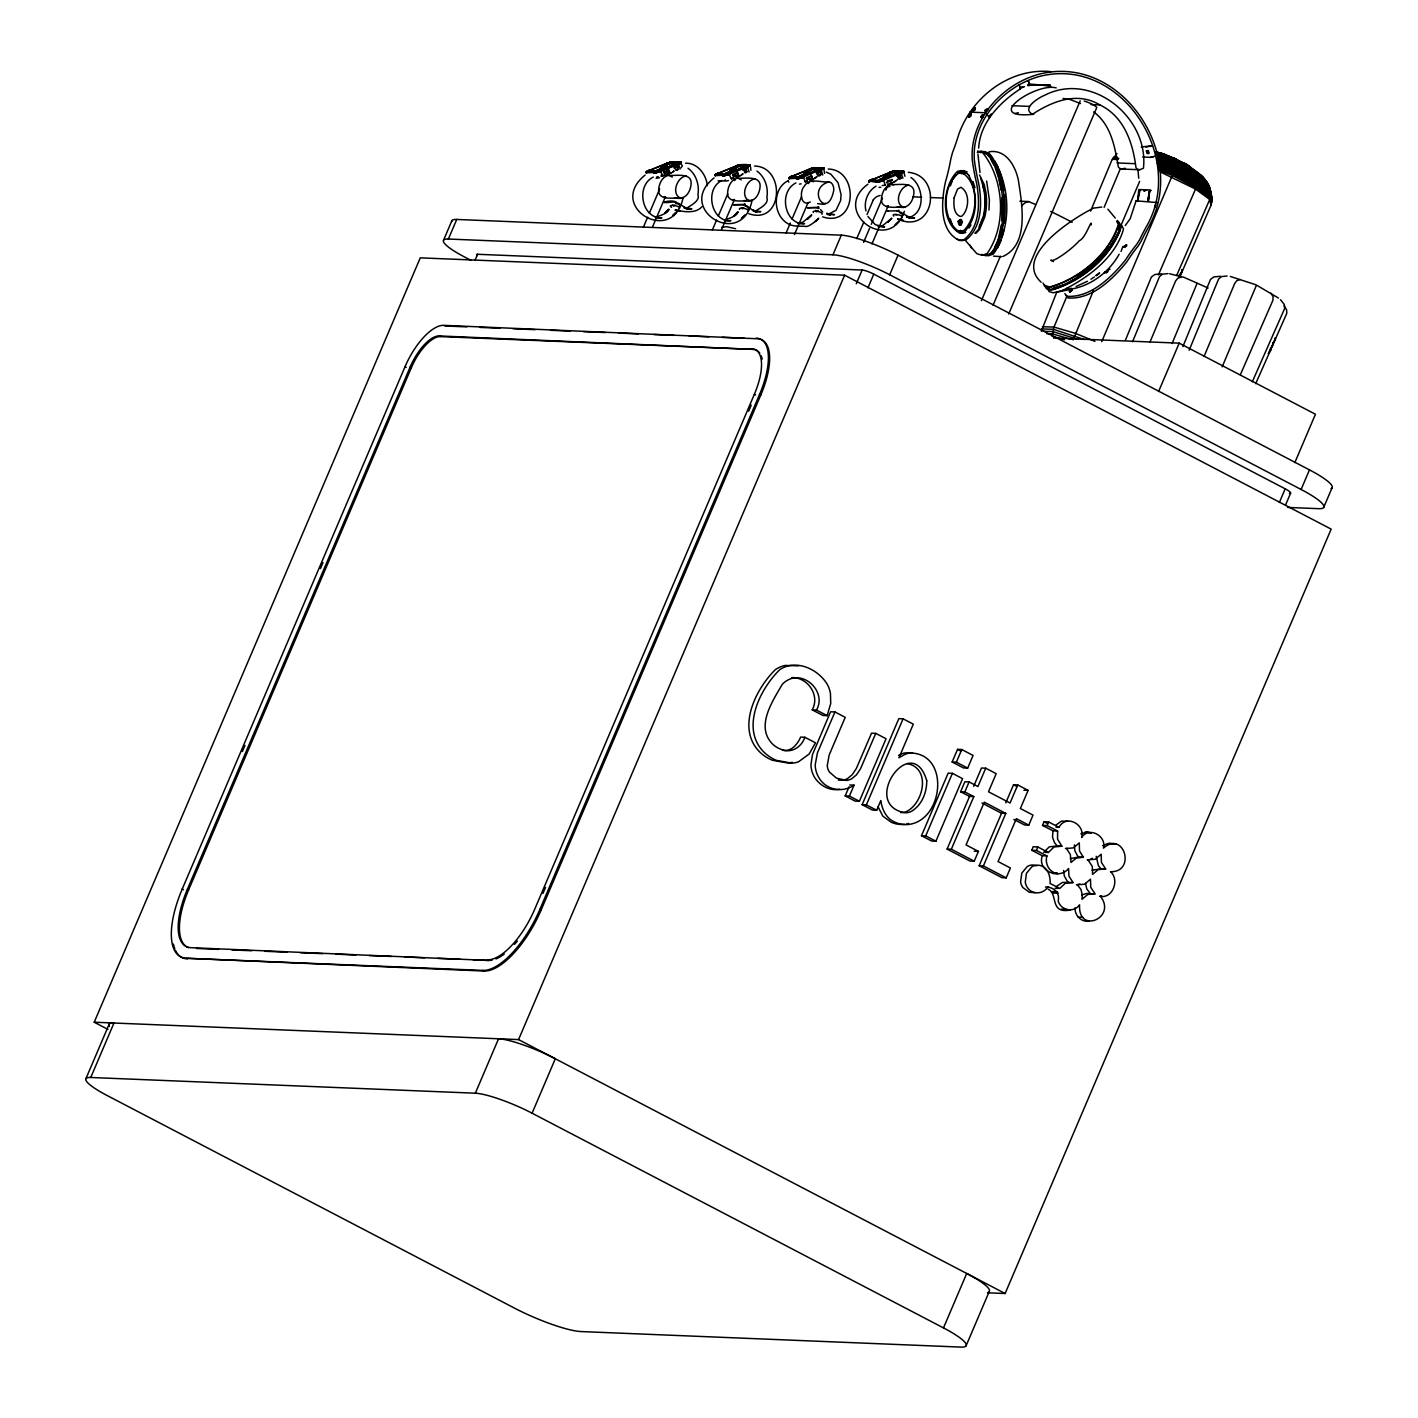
<?xml version="1.0" encoding="UTF-8"?>
<svg xmlns="http://www.w3.org/2000/svg" width="1418" height="1418" viewBox="0 0 1418 1418"><rect width="100%" height="100%" fill="white"/><g stroke="black" fill="none" stroke-linecap="round" stroke-linejoin="round"><path stroke-width="1.5" d="M672.876 205.043L673.55 206.053L674.879 205.149M741.844 207.861L742.518 208.871L743.83 207.967M646.608 172.819L658.147 172.234L658.023 171.17L679.169 162.379A3.244 3.191 -29.7 0 1 680.055 162.131M822.121 167.98L800.709 177.02L800.833 178.065L789.294 178.668M876.377 182.231L880.933 181.344L880.808 180.281L901.954 171.489A3.244 3.191 -29.7 0 1 902.841 171.241M1063.66 870.439L1064.333 876.04L1067.08 880.879L1068.428 882.386L1073.072 882.563L1068.995 876.235L1068.569 868.543C1059.228 880.17 1036.983 871.113 1042.283 855.728L1031.825 850.268L1033.137 846.759L1037.781 846.954L1048.363 852.484L1054.035 846.989L1061.852 846.191L1057.544 839.137L1057.615 831.037L1047.14 825.577L1042.496 825.382L1044.038 821.766L1048.682 821.961L1059.033 827.368C1065.769 813.985 1085.39 824.142 1081.633 837.506C1088.9 826.038 1106.838 835.982 1103.434 848.124C1124.12 829.92 1136.367 872.407 1110.507 871.698C1119.688 879.444 1113.077 898.498 1100.492 896.371C1117.136 917.765 1077.84 934.728 1079.577 904.826C1073.816 913.121 1060.824 910.462 1058.2 901.05C1060.079 892.649 1053.946 886.977 1045.456 887.03M1179.847 276.864L1211.007 205.273L1212 199.052L1210.334 191.377M1096.22 856.259L1098.365 865.654L1101.042 868.826L1105.685 869.021L1101.414 862.392L1101.148 854.221L1095.316 859.237L1087.996 859.857L1092.321 866.433L1092.587 874.321L1098.294 869.571L1105.685 869.021M1074.365 844.898L1074.844 850.765L1077.396 855.586L1078.726 857.004L1083.387 857.199L1079.506 850.96L1079.293 842.859L1073.444 847.858L1066.442 848.549L1070.324 854.469L1071.033 862.445L1076.227 858.156L1083.387 857.199M1180.024 161.705C1193.726 168.99 1216.307 181.415 1209.235 200.612L1176.798 275.145M653.255 177.073C635.335 185.864 641.84 218.975 661.922 217.823C644.215 218.425 668.835 215.554 668.888 209.244L664.847 213.232M795.941 182.904C777.791 192.086 784.916 225.214 804.609 223.654L798.299 223.406M876.04 186.183C868.082 190.756 863.527 201.303 865.955 210.91M668.126 168.636L666.531 163.655L667.967 162.733L679.169 162.308A3.439 3.297 36.5 0 1 681.296 162.591L681.189 162.379A3.368 3.297 12.3 0 0 679.169 162.379L679.169 162.379M737.076 171.454L735.499 166.473L736.917 165.552M988.966 210.059L989.392 199.991L986.627 181.043M674.968 168.547L676.74 165.587A2.251 2.021 -87.7 0 0 674.791 166.314L674.507 166.81M744.911 172.801A2.251 2.021 -87.7 0 0 746.807 172.021L746.134 169.097L744.255 171.844M817.654 174.379L819.87 172.11M901.121 178.207L898.356 177.037L900.519 174.893M900.82 177.888L900.377 175.513M1197.093 283.334L1172.083 343.511M1256.206 285.762L1222.174 366.872M889.937 186.591L887.597 186.077L888.306 186.892M726.973 173.989L716.994 174.237A3.439 3.226 -79.2 0 0 715.328 175.602L715.487 174.804A3.439 2.996 55 0 1 717.083 173.723L736.172 165.888C738.53 164.169 752.976 163.779 746.258 166.296L726.973 173.989L727.097 175.052L715.275 175.619A5.637 0.939 -17.7 0 1 717.224 173.865A3.439 1.79 66.4 0 1 718.199 173.138M1048.221 889.246C1058.466 894.067 1049.178 913.99 1070.377 910.019M1139.7 169.752A6.097 5.477 -87.7 0 1 1135.995 167.82C1133 143.413 1124.385 116.595 1099.872 104.932C1077.219 91.124 1051.677 101.564 1032.57 114.238C1020.907 108.406 1039.288 97.346 1044.517 95.343C1091.807 70.74 1149.183 117.747 1143.44 168.228L1139.7 169.752L1122.099 169.043A6.097 5.477 -87.7 0 1 1118.394 167.094C1114.814 147.348 1111.464 125.156 1093.65 111.88M960.908 222.396L961.174 222.396M890.752 171.844L889.316 172.766L890.38 176.08M977.924 154.101L979.998 172.517M1181.903 271.139L1181.938 270.767A3.456 1.365 -62.6 0 0 1181.885 270.129M1001.321 224.895L998.201 239.553L994.55 247.618M1001.799 220.783L1001.835 197.722M1004.706 223.051L1004.688 194.851M1069.332 291.629L1071.795 289.485L1069.438 290.796L1069.934 292.037L1072.221 290.016L1069.686 292.055M1138.051 196.446L1137.661 199.778L1140.143 190.047M1138.051 200.895L1139.115 191.767A2.322 2.074 -87.7 0 1 1140.657 189.977M1147.942 201.303L1149.023 192.174A2.322 2.074 -87.7 0 1 1150.831 190.331L1149.342 191.891L1148.084 200.204M1066.301 295.263L1067.984 297.975C1091.878 299.765 1112.829 279.133 1126.955 261.674A124.607 37.559 -37.6 0 1 1138.069 246.112L1140.958 241.609A120.158 44.507 -51.7 0 1 1149.023 226.171C1188.621 155.023 1121 52.661 1038.561 74.339C1001.711 84.548 969.806 120.069 972.216 159.543A124.607 55.036 -89 0 0 976.594 183.188C979.98 201.941 980.299 226.189 964.4 239.429L959.72 240.564C938.769 231.276 941.357 200.789 945.451 181.929A124.607 55.036 -89 0 0 950.875 158.674L952.488 152.665A120.158 51.775 -73.5 0 0 958.71 134.586C971.791 96.849 1010.059 67.568 1050.844 71.627M1137.52 200.877L1138.867 189.533L1149.821 189.977L1148.474 201.321M978.668 148.11C979.962 122.657 999.903 102.326 1020.021 89.086M1155.351 205.078L1154.961 206.461M1047.299 288.102L1049.054 291.576L1053.273 292.782L1071.547 288.297M677.556 169.859L678.46 166.615M746.205 169.097L745.655 168.37A2.251 2.021 -87.7 0 0 743.741 169.132L743.457 169.628A2.251 2.021 -87.7 0 0 743.298 170.195M1120.681 225.622C1112.705 255.914 1082.767 279.381 1053.964 289.13M1031.825 850.268L1036.469 850.463L1046.945 855.923C1044.463 863.686 1049.497 872.832 1057.846 873.683M800.833 178.065L823.876 168.21A3.368 3.297 12.3 0 0 821.855 168.21L810.635 168.6L809.217 169.504L810.812 174.467M1041.291 331.227L1056.764 292.197M1042.496 825.382L1052.971 830.842L1052.51 837.045L1054.478 842.576L1057.208 846.014L1061.852 846.191M745.248 205.504L745.017 203.926L743.369 204.83M815.687 210.307L816.236 211.885L818.009 210.431M818.984 208.517L818.753 206.957L817.105 207.843M899.083 211.796L898.852 210.218L897.204 211.122M1268.383 353.437L1270.794 348.101M1268.472 353.685L1270.705 350.547L1270.563 348.243M667.187 164.169L670.572 163.07L664.882 165.817M736.243 167.04L739.54 165.888L733.85 168.636M809.873 170L813.258 168.902L807.569 171.667M890.061 173.333L893.358 172.181L887.739 174.928M1001.888 237.657L1003.997 229.22M971.206 115.478L969.93 114.096L968.441 117.038L970.834 114.149L968.902 117.322L970.763 116.347M1272.708 344.893L1272.832 343.316M1181.814 271.565L1180.645 274.099M821.376 173.953L818.718 175.619M782.736 750.282C791.439 751.894 797.572 744.184 800.621 737.112L804.857 737.271L815.492 742.819L809.093 754.075L798.582 761.75A26.41 23.698 -87.7 0 1 792.024 763.168L776.621 760.42A43.958 39.438 -87.7 0 1 765.383 753.454C739.576 730.27 759.357 689.573 779.74 669.686A32.49 29.14 -87.7 0 1 789.365 665.609C804.059 662.933 819.409 671.724 827.102 684.025A28.555 25.613 -87.7 0 1 830.452 693.437L830.735 703.417L827.173 715.647L822.954 715.47L812.248 709.886C820.189 695.245 807.888 677.29 791.847 677.556M812.248 709.886L816.467 710.063C826.978 692.161 804.077 669.668 786.742 680.693A24.088 21.607 -87.7 0 0 782.364 684.22C772.792 700.811 755.28 726.211 772.314 743.812A25.967 23.291 -87.7 0 0 780.538 749.094C790.783 754.057 801.542 747.339 804.857 737.271M1073.142 339.948L1093.384 290.708M1136.066 200.86L1130.235 218.62L1125.289 225.515M820.845 172.039L821.022 173.882M683.121 197.492C673.39 246.803 605.486 206.833 645.137 175.052M752.089 200.31C742.163 250.259 674.507 208.925 714.087 177.888M985.067 111.278C994.266 104.56 978.668 112.873 987.867 109.913M726.548 174.113L726.406 175.247M1036.469 850.463L1037.781 846.954M1121.035 251.429L1122.95 246.431M950.397 185.829L952.24 181.025M960.606 220.233L960.801 225.107M904.968 176.275L904.046 172.925M820.756 172.748L820.419 171.578M1125.467 340.107L1151.381 277.042L1154.748 274.507L1161.448 273.887M1182.896 346.559L1210.476 279.452L1213.843 276.918L1220.561 276.297M1132.557 341.773L1159.481 276.687L1162.423 274.17L1167.989 273.603M1189.153 350.246L1218.576 279.098L1221.536 276.581L1227.102 276.014M1090.584 211.122L1111.73 160.447L1116.976 153.569M1272.549 345.336L1271.237 347.676M1066.744 296.575L1053.982 327.079L1052.138 336.226L1064.404 339.806M1104.108 207.4L1120.255 168.902M1150.033 341.933L1175.628 280.959L1177.773 278.247L1181.034 277.059M1204.059 356.45L1234.741 283.387L1236.868 280.658L1240.147 279.488M1120.787 225.923L1139.629 181.38M107.945 1029.397L94.226 1022.218L420.26 257.846L844.614 275.198L1331.165 529.127L1005.132 1293.517L987.442 1292.791M85.949 1078.602L109.168 1024.168M443.568 240.174L451.934 220.57M90.752 1077.485L475.331 1093.207A45.358 7.799 23.1 0 1 532.087 1113.201L943.484 1327.904A47.45 8.153 23.1 0 1 960.961 1347.1L580.955 1331.555A53.015 9.111 23.1 0 1 514.628 1308.194L107.254 1095.582A44.756 7.693 23.1 0 1 90.752 1077.485L113.972 1023.034A44.756 7.693 23.1 0 0 109.434 1026.455M470.741 260.221L464.874 257.154A44.756 7.693 23.1 0 1 448.372 239.039L456.738 219.453L841.299 235.175A45.358 7.799 23.1 0 1 898.055 255.169L1309.47 469.872A47.45 8.153 23.1 0 1 1331.059 488.607M182.231 889.068L404.999 366.783A46.67 18.983 -62.4 0 1 443.639 325.342L757.389 338.76A60.992 24.815 -62.4 0 1 760.739 395.143L541.162 909.931A68.808 28.006 -62.4 0 1 484.194 971.046L186.343 958.267A74.888 30.469 -62.4 0 1 182.231 889.068L183.454 889.706M242.389 751.505L244.995 745.407M320.415 568.618L323.003 562.521M492.188 960.128A57.11 23.237 -62.4 0 1 488.714 960.447L190.863 947.667A63.172 25.719 -62.4 0 1 187.389 889.281L410.174 366.996A34.954 14.233 -62.4 0 1 439.119 335.942L752.869 349.36A49.293 20.065 -62.4 0 1 759.747 353.1M188.647 947.667A63.172 25.719 -62.4 0 1 188.612 889.919L411.38 367.634A34.954 14.233 -62.4 0 1 440.324 336.58L752.869 349.36M475.065 260.168L477.565 254.283L862.144 270.023A9.306 1.595 23.1 0 1 873.789 274.117L1285.187 488.82A11.397 1.967 23.1 0 1 1289.387 493.429M643.364 227.252L647.654 217.202M649.355 213.179L659.654 189.037M652.599 226.756L665.467 196.588M712.315 230.071L716.604 220.02M718.323 215.997L727.753 193.858M721.567 229.574L734.435 199.406M786.051 233.084L790.34 223.034M792.042 219.01L801.489 196.889M794.434 234.608L808.154 202.419M751.646 348.739A49.293 20.065 -62.4 0 1 754.358 394.293L534.781 909.08A57.11 23.237 -62.4 0 1 487.491 959.809M542.934 893.446L545.54 887.331M748.633 411.202L751.239 405.105M186.343 958.267L482.971 970.408A68.808 28.006 -62.4 0 0 539.939 909.293L759.516 394.505A60.992 24.815 -62.4 0 0 756.166 338.122M475.331 1093.207L498.551 1038.774A45.358 7.799 23.1 0 1 555.307 1058.75L532.087 1113.201M448.372 239.039L832.951 254.779L841.299 235.175M856.773 238.596L863.828 222.041M867.018 214.561L873.293 199.867M94.226 1022.218L518.563 1039.589L844.614 275.198M863.562 242.407L869.571 228.316M871.29 224.292L882.439 198.148M885.878 190.101L887.597 186.077M871.946 243.914L888.253 205.699M856.277 283.742L862.144 270.023M867.94 287.836L873.789 274.117M1287.65 507.414L1318.58 508.672A47.45 8.153 23.1 0 0 1301.104 489.476L889.706 274.773L898.055 255.169M981.38 300.722L1000.328 256.321M993.025 305.242L1080.197 100.838M1008.712 313.998L1096.752 107.573A8.969 1.542 23.1 0 0 1084.167 101.015M838.322 780.095L842.168 780.255A16.289 14.605 -87.7 0 0 847.485 778.606L852.236 774.689L856.312 768.574L871.521 733.195L875.757 733.372L886.055 738.743L859.379 801.276L855.143 801.117L845.181 795.906L849.063 786.813M875.757 733.372L860.531 768.733L856.472 774.866L851.722 778.766A16.289 14.605 -87.7 0 1 846.386 780.432L836.425 778.11L829.388 772.03A13.79 12.372 -87.7 0 1 827.243 765.631L829.176 754.996L845.217 717.313L834.954 711.96L830.718 711.783L830.079 712.953L812.443 754.677L810.936 764.816A24.159 21.678 -87.7 0 0 814.801 777.738C820.012 785.714 829.991 791.226 839.598 789.294M845.181 795.906L849.417 796.083L854.061 785.164L849.825 784.987M862.144 804.68L898.835 718.642L903.071 718.82L913.298 724.155L898.959 757.779L902.787 755.599A21.057 18.895 -87.7 0 1 909.789 753.011C950.787 752.763 943.856 822.174 907.006 824.62A30.735 27.58 -87.7 0 1 895.343 822.351C886.321 818.824 882.067 809.589 880.808 800.603L876.696 810.245L872.46 810.068L862.144 804.68L866.363 804.857L876.696 810.245M866.363 804.857L903.071 718.82M1101.697 341.685L1175.238 168.547L1176.515 161.741L1175.504 158.816L1162.281 153.516L1156.556 154.03L1176.497 162.237L1194.257 171.578L1205.087 179.519M952.134 762.015L957.54 749.36L961.776 749.519L973.085 755.439L967.679 768.095L963.46 767.918L952.134 762.015L956.37 762.193L967.679 768.095M921.47 835.734L948.163 773.147L952.4 773.324L962.592 778.659L935.898 841.229L931.679 841.051L921.47 835.734L925.706 835.893L935.898 841.229M956.37 762.193L961.776 749.519M925.706 835.893L952.4 773.324M969.558 796.42L947.1 849.081L951.336 849.24L973.794 796.597L969.558 796.42L960.606 791.758L964.86 781.761L969.097 781.938L977.906 786.529L985.723 768.201L996.198 773.661L988.488 791.776L1010.041 803.013L1017.752 784.952L1028.121 790.375L1020.375 808.526L1033.031 815.12L1028.759 825.152L1024.523 824.975L1013.888 819.427M960.606 791.758L964.825 791.918L969.097 781.938M973.67 786.352L981.486 768.024L985.723 768.201M1158.577 391.545L1179.209 343.156L1315.443 414.251L1294.811 462.64M947.1 849.081L970.001 861.027L974.237 861.187L978.42 851.385L966.048 844.933L984.287 802.198L1005.787 813.418L983.383 865.937L979.164 865.76L1001.551 813.258L1005.787 813.418M1005.805 802.854L1013.515 784.774L1017.752 784.952M979.164 865.76L1001.994 877.671L1006.213 877.848L1010.414 868.011L998.059 861.559L1016.351 818.665L1028.759 825.152M1047.14 825.577L1048.682 821.961M1279.337 502.539L1285.187 488.82M1285.594 504.914L1290.61 493.145M943.484 1327.904L966.704 1273.47A47.45 8.153 23.1 0 1 988.293 1292.188M1301.104 489.476L1309.47 469.872M966.048 1345.895L989.268 1291.461M1323.668 507.467L1332.034 487.881M1158.4 274.932L1195.037 190.207C1200.993 179.058 1193.46 165.357 1181.69 162.29M676.067 169.752L677.449 169.221M1255.71 383.658L1286.8 313.343L1286.587 309.762L1284.105 305.739M994.851 248.522C1006.851 223.034 1004.653 192.458 995.436 166.42M997.687 247.831L1001.356 239.766M1252.307 381.796L1284.673 308.45L1284.3 304.462L1280.472 299.73M1119.83 231.099C1105.65 257.863 1080.232 281.916 1050.419 289.396L1046.183 288.173L1044.428 284.699M1119.139 254.212C1109.691 271.441 1091.647 285.373 1072.203 288.882M658.023 171.17L657.456 172.429M903.975 171.489L904.081 171.702A3.439 3.297 36.5 0 0 901.901 171.578L892.613 171.312L880.206 180.352L880.241 181.539M1108.238 270.2L1109.78 269.083M668.126 162.715L648.132 170.904A3.439 2.996 55 0 0 646.555 171.986L646.661 172.801A3.421 3.12 -86 0 1 648.239 171.418L657.597 171.294M648.132 170.904L647.831 171.241A3.439 3.332 -62.9 0 0 646.183 172.712M717.295 173.599L716.781 174.06A3.439 3.332 -62.9 0 0 715.133 175.531M746.719 166.083A3.439 1.79 66.4 0 1 748.084 166.721L750.317 165.144L742.358 164.665A5.637 0.939 -17.7 0 0 736.172 166.225A3.439 0.993 69.4 0 1 736.651 165.676M810.812 168.547L790.819 176.754A3.439 2.996 55 0 0 789.241 177.817L789.347 178.65A3.421 3.12 -86 0 1 790.925 177.25L800.709 177.02M792.378 175.974A3.421 1.507 67.6 0 0 791.616 176.63L790.446 177.126A3.439 3.368 12.3 0 0 788.745 178.349A3.439 3.385 -29.7 0 1 790.517 177.144L790.819 176.754A3.439 3.173 48.3 0 0 788.975 178.012M870.918 180.015A3.439 2.996 55 0 0 869.323 181.096L876.43 182.213A3.421 3.031 -89.2 0 1 877.955 180.813L880.808 180.281M871.68 179.59A3.439 2.145 64.5 0 0 870.546 180.423A3.439 3.368 12.3 0 0 868.844 181.61A3.439 3.385 -29.7 0 1 870.617 180.405L892.613 171.312A3.439 1.188 75.9 0 1 893.429 171.454L894.687 171.17A3.651 2.092 79.1 0 0 894.12 170.975L893.872 171.029A3.226 1.843 79.1 0 0 893.393 171.135M675.907 203.625C677.361 197.155 648.824 205.22 675.659 201.657M1270.865 348.403L1274.853 339.93A2.712 0.904 -63.4 0 0 1275.066 338.14M1272.708 343.138L1275.154 340.072A2.712 0.904 -63.4 0 0 1275.296 338.158M867.922 184.18C830.381 211.477 889.37 255.453 904.365 211.264M979.129 226.791L983.277 216.351A29.938 13.223 -89 0 0 984.305 192.369L982.709 185.049M1056.215 87.898C1036.15 82.244 980.494 119.626 1033.757 114.291M1180.308 274.525L1178.943 275.712L1182.328 270.962A3.456 1.365 -62.6 0 0 1181.832 269.828M834.954 711.96L817.442 752.816L815.173 764.993A24.159 21.678 -87.7 0 0 819.037 777.915C826.286 790.251 842.841 793.034 854.061 785.164M1240.325 374.795L1272.903 300.332L1273.116 296.752L1270.953 293.171M743.901 169.859L745.567 168.902M897.293 175.921L897.576 175.424A2.251 2.021 -87.7 0 1 899.473 174.662L899.668 175.229M1107.529 271.458C1098.613 275.021 1112.297 268.445 1106.377 272.93M952.861 179.43L955.998 174.556M969.008 228.032L970.993 224.966M649.568 172.127L659.919 172.039M661.408 175.672L661.603 173.989M792.254 177.959L802.606 177.888M800.284 177.144L800.142 178.26M1111.109 245.101L1118.926 231.595L1119.422 225.604M1021.084 87.242L1022.857 87.172M1043.719 852.289L1049.373 846.794L1057.208 846.014M668.622 209.421L664.776 213.179M811.309 215.27L802.889 222.13L798.086 223.441M818.771 218.212L815.031 221.669C824.904 212.186 809.607 228.422 805.105 226.331C799.132 225.958 792.715 226.862 787.415 223.37C772.438 214.402 772.615 188.328 787.841 180.901M891.408 218.532L882.971 225.409L878.185 226.72M983.259 116.861L981.416 117.836L983.472 114.681M659.742 169.593L656.569 170.479L662.259 167.749M728.763 172.322L725.52 173.297L731.227 170.568M802.499 175.336L799.256 176.311L804.945 173.581M882.581 178.633L879.39 179.661L885.045 176.86M1154.926 207.489L1155.83 204.919M975.07 109.771C976.878 105.269 969.54 113.724 974.733 110.125M675.642 169.433L675.571 168.37M818.257 174.201L818.328 175.283M750.866 170.32L750.601 166.97M824.602 173.333L823.947 169.646M669.42 162.308L671.902 162.042A3.651 2.092 79.1 0 0 671.334 161.865L671.547 161.812M738.37 165.126L740.852 164.878A3.651 2.092 79.1 0 0 740.285 164.683L739.93 164.789M812.106 168.157L814.588 167.891A3.651 2.092 79.1 0 0 814.021 167.696L814.676 167.678M892.188 171.418L893.429 171.454M988.63 116.861L991.147 113.901M1109.993 246.732L1093.65 264.138L1075.996 277.928M995.471 250.366L989.977 254.07M987.584 110.267L986.467 111.278M1056.304 886.622L1062.383 882.421L1068.428 882.386M888.412 210.75L887.225 211.087L898.427 210.768M658.147 172.234L681.296 162.591M880.933 181.344L904.081 171.702M1126.619 246.058L1124.261 247.37L1126.725 245.208M963.478 174.308L965.871 171.791M974.84 233.314L978.42 229.539L983.755 216.848A31.019 13.701 -89 0 0 984.819 192.015L980.636 178.048M975.885 233.385L979.466 229.61L984.801 216.919A31.019 13.701 -89 0 0 985.865 192.086L984.198 184.482L979.537 174.981M683.068 197.634L680.073 198.414M752.107 200.363L743.865 200.629M825.755 203.465L822.759 204.245M903.426 207.471L897.239 207.134M675.163 166.668L678.123 166.916M747.002 171.596L744.769 171.472M1055.985 825.063L1061.373 821.164L1067.665 821.164M737.679 212.115C737.573 218.39 713.289 221.279 730.873 220.641C711.411 222.396 704.055 189.126 721.815 180.547M676.191 212.221L672.54 215.802L676.085 212.363M895.325 224.913L898.959 221.35M895.13 224.948L898.87 221.474M961.723 173.865L964.116 171.879M701.875 206.762C696.752 212.753 687.216 212.186 679.754 210.874M1064.865 293.561L1066.566 296.273C1090.442 298.064 1111.393 277.432 1125.52 259.973A124.607 37.559 -37.6 0 1 1136.651 244.41L1139.523 239.908A120.158 44.507 -51.7 0 1 1147.605 224.469C1185.43 154.81 1119.529 55.426 1039.128 76.537C1003.235 86.569 971.72 121.044 974.308 159.685A124.607 55.036 -89 0 0 978.686 183.33C982.071 202.083 982.39 226.331 966.491 239.571L961.812 240.706L957.185 239.199M669.828 162.255L657.42 171.241L678.637 162.662L669.739 162.29A3.439 1.188 75.9 0 1 670.643 162.343M726.37 174.06L738.778 165.073L747.605 165.481L726.353 174.006M821.323 168.494L812.514 168.139L800.106 177.073L821.323 168.494A3.439 2.747 59.2 0 1 823.238 169.008M897.186 214.703L895.786 214.969M989.604 117.712L985.421 112.766L969.788 112.128L971.365 113.67M1090.921 279.222L1094.43 276.918M646.537 171.986L646.874 171.773A3.439 2.747 59.2 0 1 648.345 170.763M715.487 174.804L715.824 174.591A3.439 2.747 59.2 0 1 717.295 173.581M789.223 177.817L789.56 177.605A3.439 2.747 59.2 0 1 791.031 176.612M869.323 181.096L869.659 180.884A3.439 2.747 59.2 0 1 871.131 179.873M887.916 182.745C880.897 183.082 901.068 177.799 887.296 180.813M811.699 176.009C796.951 179.997 818.221 179.483 810.547 175.956M1018.319 112.696L1014.969 113.529M1074.383 279.08L1065.29 284.309L1053.255 288.279M737.573 172.907C723.676 177.179 744.237 176.311 736.811 172.943M806.665 177.516C805.105 180.6 813.294 179.466 811.965 176.204M646.874 171.773L648.93 170.78A3.421 1.507 67.6 0 1 649.692 170.125M715.824 174.591L717.88 173.616A3.421 1.507 67.6 0 1 718.642 172.943M789.56 177.605L790.925 177.268M869.659 180.884L871.095 180.157A3.439 1.79 66.4 0 1 872.017 179.43M897.204 207.134L898.427 206.673M905.854 206.727L903.426 207.471M1125.041 168.21L1122.099 169.043M1087.464 281.278L1076.156 286.436M1070.324 858.634L1078.726 857.004M1102.601 845.695L1107.954 843.48L1113.768 843.621M1080.853 833.819L1086.986 832.082L1091.311 833.27M1090.672 859.042L1092.232 858.227M1092.09 870.191L1101.042 868.826M1081.615 895.006L1086.649 893.446L1093.668 893.96M671.193 161.865L670.962 161.971A3.226 1.843 79.1 0 0 670.625 162.024M813.879 167.696L813.648 167.803A3.226 1.843 79.1 0 0 813.312 167.856M810.281 201.976C800.691 207.329 799.203 191.483 804.201 186.361C809.146 177.285 820.88 182.727 828.821 181.894C832.845 182.355 834.032 187.052 833.731 190.473C827.35 221.527 805.619 188.683 828.821 181.894M1022.218 87.296L1021.19 87.898L1024.523 86.658M817.583 203.643L822.777 204.245M1093.225 208.286C1074.897 217.238 1012.31 255.984 1041.184 282.217M1061.816 290.796C1087.659 278.158 1115.505 257.775 1123.535 229.007L1121.798 225.551M669.828 162.308L648.593 170.887L660.859 171.277L678.531 164.151L680.108 169.132M673.603 167.058L677.644 165.41M669.012 170.178C654.177 174.396 675.571 173.492 667.843 170.125M727.097 175.052L748.119 166.704A5.637 0.939 -17.7 0 0 750.069 164.967A3.368 3.297 12.3 0 0 748.119 165.197M742.571 169.876L746.612 168.246M732.946 174.503C731.28 177.516 739.664 176.541 738.246 173.191M812.479 168.157L791.279 176.718L803.545 177.108L805.158 182.089M816.289 172.89L820.331 171.259M880.206 180.352L901.423 171.773L892.613 171.418L871.379 179.997L883.644 180.387L885.257 185.368M896.389 176.169L898.923 175.513M724.403 174.52A3.439 2.871 87.2 0 0 722.985 175.921A5.637 0.939 -17.7 0 0 729.171 174.361L731.422 179.076M977.286 152.417L980.671 151.212L985.918 152.967C996.517 162.308 999.779 176.878 1002.171 190.207M978.331 152.488L981.717 151.283L986.963 153.038C1008.411 179.838 1011.087 225.515 991.324 253.84L986.219 255.648L981.681 254.407M980.423 152.63L983.808 151.425L989.055 153.179C1010.52 179.98 1013.179 225.657 993.415 253.982L988.328 255.789L984.836 254.62M985.173 255.577L990.26 253.769C1004.777 238.72 1003.997 215.394 1002.703 195.897M1002.951 256.445C1029.858 244.339 1021.775 203.111 1018.337 179.98C1015.377 166.03 1006.053 148.961 989.055 151.779M667.896 163.159L669.97 162.503M736.846 165.977L738.92 165.339M810.582 168.99L812.656 168.352M890.681 172.269L892.755 171.631M1142.66 157.043L1150.778 157.345L1155.9 155.909M724.616 180.246L725.502 179.944M1079.913 884.052L1076.475 884.832M1153.437 156.742L1151.77 157.168M656.552 177.126L658.236 176.63M909.239 217.45C926.078 212.452 923.49 185.669 910.959 177.498M748.261 164.913L748.119 165.126A3.244 3.191 -29.7 0 1 749.023 164.949M1057.119 872.832L1053.202 873.488M906.722 823.911L908.672 823.397M659.53 177.746L656.091 178.26M728.48 180.565L727.54 180.795M897.86 177.64L898.658 177.782M1105.047 272.912L1108.982 269.048A1.861 1.578 81.7 0 1 1109.745 269.331M1099.606 896.265L1101.361 895.821M957.664 173.067L961.262 172.198C980.104 182.745 978.154 216.848 963.513 230.726L959.915 231.595L956.37 230.425M959.756 173.209L963.354 172.34L966.899 173.492M965.605 230.868L962.007 231.737L958.462 230.567M965.782 232.499L961.971 233.421C940.347 223.016 940.825 179.661 963.389 170.656L967.147 171.879M801.188 183.826L799.451 184.092M681.154 167.767L682.377 165.658L680.41 163.513M880.826 187.211L879.036 187.389M1151.505 157.221L1150.406 157.363M1093.757 208.091L1101.733 207.063M1065.467 848.496L1067.169 848.212M1087.234 859.875L1089.006 859.592M1058.041 291.966L1070.732 289.343L1066.761 288.315M1136.084 200.842L1157.584 202.614M669.101 175.371C662.667 175.956 659.335 183.117 658.732 188.842C657.119 201.285 673.302 197.474 680.675 198.095C687.11 197.51 690.442 190.349 691.045 184.624C692.658 172.181 676.475 175.992 669.101 175.371L672.327 177.055M686.135 176.062C676.882 176.86 670.891 194.39 680.675 198.095M738.051 178.189C731.635 178.774 728.303 185.935 727.682 191.66C726.069 204.103 742.27 200.292 749.643 200.931C756.06 200.328 759.392 193.167 760.013 187.442C761.626 174.999 745.425 178.828 738.051 178.189L741.277 179.873M755.103 178.881C745.833 179.678 739.859 197.208 749.643 200.931M663.642 197.403L665.591 197.137M732.592 200.222L734.559 199.956M891.887 184.482C885.452 185.067 882.12 192.228 881.517 197.953C879.904 210.396 896.087 206.585 903.461 207.223C909.895 206.638 913.227 199.459 913.83 193.734C915.443 181.291 899.26 185.12 891.887 184.482L893.641 184.96M908.92 185.173C899.668 185.971 893.677 203.501 903.461 207.223M886.427 206.514L888.377 206.248M726.583 180.99L718.075 180.813M674.525 202.136L675.642 201.657M679.984 206.124L680.037 205.114M748.952 208.942L746.79 206.567M822.67 211.956L820.508 209.598M679.346 208.446C681.101 205.557 666.07 203.749 671.547 207.365M748.314 211.264C749.803 208.818 737.785 206.514 739.522 209.492M822.032 214.278C823.521 211.831 811.521 209.527 813.258 212.505M902.132 217.557C903.869 214.951 890.096 212.718 893.783 216.121M1035.034 892.649L1029.326 892.259L1022.821 887.473A12.407 11.131 -87.7 0 1 1020.605 881.943L1021.811 873.116L1027.217 866.575A12.301 11.025 -87.7 0 1 1032.871 864.998L1036.788 865.76M721.638 227.305L726.725 226.72L735.641 228.723M1175.168 158.603L1173.944 158.515L1190.659 167.466M1089.343 921.026C1081.526 922.657 1074.649 915.496 1075.004 907.839M904.755 824.266L902.787 824.443A30.735 27.58 -87.7 0 1 891.107 822.192L882.865 816.148L878.061 806.842M1027.731 85.505L1039.057 84.796L1028.103 84.336L1050.437 85.24L1039.483 84.779L1050.809 86.374M1145.797 147.118L1152.604 145.717L1141.295 146.94M1048.558 887.172L1047.778 887.189C1043.134 894.209 1032.304 895.112 1027.483 887.668A12.407 11.131 -87.7 0 1 1025.267 882.138L1026.455 873.311L1031.861 866.77A12.301 11.025 -87.7 0 1 1037.515 865.193C1046.963 865.175 1050.72 875.402 1050.082 883.432L1059.725 888.466L1065.326 883.254L1073.072 882.563M673.39 161.847L681.367 162.308M816.094 167.678L824.071 168.263M659.299 170.727A3.439 0.993 69.4 0 1 660.203 171.543A5.637 0.939 -17.7 0 1 653.982 173.102L653.645 173.085A3.421 3.031 -89.2 0 1 655.169 171.702M801.985 176.576A3.439 0.993 69.4 0 1 802.889 177.374A5.637 0.939 -17.7 0 1 796.668 178.952L796.331 178.934A3.421 3.031 -89.2 0 1 797.855 177.534M1146.01 190.083L1146.542 190.172A2.357 2.127 -87.7 0 0 1144.734 191.164L1143.954 191.146A2.357 2.127 -87.7 0 1 1146.01 190.118L1146.364 190.154M818.346 207.489L807.196 207.755L818.328 207.489M911.313 217.893L914.663 217.947L909.931 217.574M1063.5 909.771L1065.716 909.842M1113.538 157.185L1117.473 157.292M1112.846 158.231L1118.802 158.391M1112.244 159.312L1118.199 159.49M1042.372 326.743L1053.982 327.079L1075.358 333.319L1094.926 341.383M1041.734 328.958L1053.273 329.277L1084.274 339.505M1043.205 331.28L1052.741 331.546L1077.662 339.292M1046.714 333.709L1052.351 333.868L1071.069 339.327M1091.062 104.578L1099.872 104.932M1011.885 105.676L1029.486 106.385M1117.083 162.946L1134.684 163.673M676.51 164.063L666.566 163.655A3.421 1.294 68.4 0 1 667.204 163.052M745.46 166.881L735.517 166.473A3.421 1.294 68.4 0 1 736.172 165.871M822.794 174.963L821.217 169.983L809.253 169.504A3.421 1.294 68.4 0 1 809.908 168.884M902.894 178.243L901.316 173.262L889.352 172.766A3.421 1.294 68.4 0 1 889.99 172.163M819.728 175.141L818.735 175.265M727.824 174.024L717.561 173.705L738.796 165.126A3.439 1.188 75.9 0 1 739.593 165.162M663.979 171.684L664.599 173.599M668.463 172.039L669.278 170.373M870.617 180.423L877.955 180.83M891.248 181.149L892.064 179.483M719.369 174.414L728.462 174.786M1138.725 192.866L1138.601 191.749A2.322 2.074 -87.7 0 1 1139.877 190.047M1149.147 193.291L1149.537 192.192A2.322 2.074 -87.7 0 1 1150.831 190.491M1148.74 196.889L1148.332 200.204M912.891 196.818L921.629 197.191M930.368 197.545L943.466 198.077M1019.914 201.196L1028.653 201.569A664.422 596.056 -87.7 0 1 1035.441 204.493M674.543 198.183L680.091 198.396M878.398 226.685L884.708 226.933L875.349 224.735L867.958 216.475M1053.485 338.016L1179.209 343.156M444.862 325.98L466.859 326.884M480.064 327.416L499.88 328.232M513.086 328.763L535.1 329.667M550.503 330.305L570.32 331.103M583.525 331.652L605.521 332.556M618.727 333.088L638.543 333.904M653.946 334.524L673.763 335.339M689.166 335.977L708.982 336.775M722.187 337.324L744.184 338.228M1023.902 790.198L1028.121 790.375M1055.931 827.243L1059.033 827.368M1052.971 830.842L1057.615 831.037M1084.894 832.189L1089.556 832.384M1116.055 844.029L1109.124 843.426M1045.261 852.36L1048.363 852.484M974.184 851.208L978.42 851.385M1042.283 855.728L1046.945 855.923M1055.081 888.271L1058.182 888.395M1052.581 891.497L1057.225 891.692M1053.113 892.152L1057.757 892.347M1053.308 893.039L1057.97 893.216M1061.302 909.168L1065.964 909.363M1078.123 917.109L1082.785 917.286M196.517 948.482L218.656 949.386M231.932 949.936L251.855 950.751M265.131 951.301L287.269 952.205M300.545 952.736L322.684 953.64M335.977 954.19L355.9 955.005M369.176 955.555L391.315 956.459M404.591 956.99L424.514 957.806M437.808 958.355L459.946 959.259M473.222 959.809L488.714 960.447M993.557 256.144L1001.604 256.676M897.488 219.046C934.941 235.689 943.2 175.46 908.335 172.322M822.653 216.865C857.287 228.209 859.45 169.611 828.236 169.043M748.704 213.71C783.445 225.568 785.873 166.58 754.518 166.03M687.216 208.588L684.185 207.755L687.411 208.818M685.55 163.212C697.567 162.662 706.288 174.627 707.369 185.652M648.895 170.479A3.439 2.145 64.5 0 0 647.76 171.312L648.239 171.436M745.177 206.142L746.169 206.354M676.209 203.323L679.594 204.759M1063.092 98.48L1069.668 99.366L1080.463 103.532M1169.584 273.763L1183.658 277.272M912.625 753.188L905.553 752.834A21.057 18.895 -87.7 0 0 898.551 755.439M902.752 220.144L897.771 219.099L902.965 220.18M679.966 211.016L674.986 209.988L680.197 211.069M1230.31 276.457L1255.905 284.77L1278.433 298.028M798.334 665.857L785.129 665.432A32.49 29.14 -87.7 0 0 775.504 669.509C755.12 689.396 735.339 730.093 761.147 753.295A43.958 39.438 -87.7 0 0 772.385 760.261L787.805 763.008A26.41 23.698 -87.7 0 0 792.254 762.264M907.13 763.593C930.864 767.9 923.933 802.163 907.236 811.149A16.041 14.393 -87.7 0 1 900.607 812.585M899.455 212.487L903.284 214.845M808.969 183.011L807.498 182.798L808.207 183.631M735.251 179.997L733.762 179.785L734.489 180.6M811.787 181.203L813.56 181.681M1045.651 285.762L1049.745 286.95C1079.435 278.584 1108.894 254.318 1118.323 224.54L1116.604 221.155M1156.592 151.85L1167.103 155.696M1156.273 152.134L1165.259 154.562M1155.546 152.081L1166.199 155.076M1163.363 155.041L1167.971 156.388M910.143 217.716L906.456 216.511L909.789 217.557M826.641 213.374L834.564 214.667L827.669 214.614L836 210.325L840.608 200.629L841.087 194.62L838.056 182.692L830.877 174.219L826.286 172.092M756.308 211.424L752.639 210.218L755.971 211.264M687.358 208.606L683.671 207.4L691.878 208.836C674.879 210.715 701.733 204.352 697.922 194.798C699.57 185.333 696.256 174.13 688.014 168.263M716.994 174.237L716.87 174.184A3.439 2.145 64.5 0 1 717.862 173.297M910.001 217.698L900.359 211.956M907.165 217.167L910.48 218.23M827.066 213.888L830.381 214.951M753.33 210.874L756.645 211.938M687.695 209.12L677.574 202.827M977.534 150.999L982.763 152.754C1004.228 179.554 1006.886 225.232 987.123 253.556L982.036 255.364L976.789 253.627L965.498 240.528M983.401 152.984L986.786 154.119L991.696 159.171M1184.101 277.396L1208.101 288.014M898.498 179.005L898.728 179.093A2.251 2.021 -87.7 0 0 900.643 178.313L900.784 178.668M819.888 171.56L819.374 171.383A2.251 2.021 -87.7 0 0 817.477 172.145L817.193 172.642A2.251 2.021 -87.7 0 0 817.353 174.893M820.278 172.234L818.115 172.234M676.74 165.587L677.627 166.03M675.73 169.894L675.961 169.965A2.251 2.021 -87.7 0 0 677.857 169.203L677.999 169.557M1162.281 153.516L1175.806 159.1M1161.236 153.339L1176.071 159.454M1160.154 153.268L1176.284 159.915M1157.248 152.222L1161.36 154.013M1159.587 153.268L1176.373 160.181M1159.002 153.321L1191.989 168.671M1158.4 153.428L1192.609 169.345L1202.446 176.559M1157.797 153.569L1176.515 161.28L1193.194 170.054L1203.368 177.516M1157.194 153.782L1176.515 161.741L1193.743 170.798L1204.254 178.491M1155.936 154.332L1176.444 162.786L1194.736 172.393L1205.885 180.565L1206.576 183.613M1157.212 155.466L1176.373 163.371L1195.179 173.244L1206.629 181.646L1207.693 186.343M1158.577 156.707L1176.284 163.992L1195.569 174.13L1207.338 182.762L1208.065 185.971M1158.027 157.185L1176.178 164.665L1195.941 175.034L1207.994 183.879L1209.749 190.083L1208.597 185.031L1196.26 175.992L1176.036 165.357L1157.123 157.575M1158.488 158.94L1175.876 166.101L1196.544 176.966L1209.164 186.219L1212 199.052M1157.957 159.56L1175.699 166.863L1196.774 177.924L1209.625 187.353M1157.442 160.234L1175.487 167.678L1196.934 178.934L1210.015 188.541L1211.787 196.464M1156.893 160.978L1175.238 168.547L1197.022 179.98L1210.316 189.728M1157.797 162.379L1174.955 169.451L1197.058 181.061L1210.547 190.951M1157.265 163.247L1174.653 170.408L1197.022 182.16L1210.671 192.174M1158.701 164.967L1174.317 171.401L1196.934 183.276L1210.724 193.397M1158.187 165.941L1173.944 172.429L1196.774 184.411L1210.688 194.638L1211.982 200.328M1157.673 166.952L1173.555 173.492L1196.544 185.563L1210.564 195.861L1211.876 201.604M1159.162 168.831L1173.129 174.591L1196.26 186.733L1210.369 197.067L1211.663 202.845M1158.666 169.912L1172.686 175.69L1195.906 187.885L1210.068 198.272L1211.38 204.068M1160.172 171.862L1195.498 189.055L1209.696 199.459L1211.007 205.273M759.516 394.505L760.739 395.143M754.358 394.293L755.581 394.931M439.119 335.942L440.324 336.58M410.174 366.996L411.38 367.634M404.999 366.783L406.222 367.422M957.54 749.36L961.315 751.327M1013.515 784.774L1016.972 786.582M1044.038 821.766L1047.477 823.574M816.467 710.063L827.173 715.647M964.825 791.918L973.794 796.597M982 803.049L1001.551 813.258M951.336 849.24L974.237 861.187M983.383 865.937L1006.213 877.848M849.417 796.083L859.379 801.276M539.939 909.293L541.162 909.931M482.971 970.408L484.194 971.046M518.563 1039.589L1005.132 1293.517M187.389 889.281L188.612 889.919M1174.795 158.497L1187.859 165.427M1174.388 158.462L1189.294 166.402M1173.448 158.639L1191.35 168.051M1147.871 150.432C1144.379 150.716 1151.097 156.919 1148.438 151.141M1186.387 164.523L1201.471 175.637M1184.863 163.708L1190.783 168.033M1183.303 162.964L1188.479 166.757M746.542 205.663L752.905 210.36L760.828 211.654C743.847 213.533 770.701 207.17 766.872 197.616C768.538 187.85 765.153 177.02 756.964 171.082M821.784 168.086L821.855 168.21A3.244 3.191 -29.7 0 1 822.741 167.962M1107.866 209.19L1115.328 218.106M1053.468 261.568L1050.88 260.114C1052.776 263.216 1073.001 248.292 1079.116 240.847C1086.028 238.153 1092.073 217.007 1091.151 224.93L1090.655 223.831M969.079 175.566L965.055 171.738L961.298 170.514L957.487 171.418C942.031 186.095 939.974 222.13 959.88 233.279L963.673 232.357C978.757 218.337 978.083 192.068 968.494 175.017M960.447 230.301L962.751 232.499M1090.566 893.836L1086.791 888.98L1085.514 883.308M988.895 154.261L992.565 158.054M1179.333 275.925L1179.723 276.758A2.889 1.134 -62.6 0 1 1179.723 277.13M788.833 182.213L788.284 180.83M994.674 160.925L998.201 167.413M990.65 159.1L994.178 165.569M969.965 245.137L971.755 248.434M1118.926 222.147L1121.39 226.455C1111.747 256.959 1081.526 281.721 1051.128 290.229L1046.909 289.024L1045.155 285.55M1117.49 220.446L1119.245 223.92C1109.603 254.407 1079.382 279.169 1048.983 287.694L1044.765 286.471L1043.01 282.997M881.252 180.175L881.624 181.132M801.152 176.913L801.524 177.853M727.434 173.882L727.806 174.822M658.466 171.064L658.838 172.003M1179.138 275.943L1179.333 276.545A2.889 1.134 -62.6 0 1 1179.28 277.361M889.334 180.582L889.689 181.522M809.235 177.321L809.589 178.243M735.499 174.29L735.871 175.229M666.549 171.472L666.903 172.411M1019.081 84.495L1020.074 87.136A2.676 1.063 64.6 0 1 1019.808 89.192A2.623 1.046 64.6 0 0 1020.074 87.136M998.786 169.167L1001.179 176.222M995.046 167.2L998.626 177.782M972.925 181.433L974.981 187.672M950.237 218.851L951.868 223.796M749.076 171.95L747.481 166.97A3.421 1.507 67.6 0 0 746.258 166.278M662.472 176.257L660.894 171.277A3.421 1.294 68.4 0 0 659.778 170.55M1186.139 165.552L1186.547 167.377M1001.764 177.994L1004.281 190.455M999.034 179.838L1001.126 190.136M820.685 175.389L820.543 174.999A2.251 2.021 -87.7 0 1 818.647 175.814M901.937 171.418L901.954 171.489A3.368 3.297 12.3 0 1 903.78 171.454M1137.927 169.628L1138.743 178.243M1099.322 272.965A29.938 9.022 -37.6 0 1 1096.025 275.429M1099.588 273.195A31.019 9.359 -37.6 0 1 1096.185 275.766M1027.713 85.452A5.3 2.109 64.6 0 0 1028.316 80.844L1029.273 83.485A2.623 1.046 64.6 0 1 1029.025 85.541M823.805 167.98A5.637 0.939 -17.7 0 1 821.837 169.717A3.439 1.79 66.4 0 0 820.455 169.114M816.13 167.661A5.637 0.939 -17.7 0 0 809.891 169.238A3.439 0.993 69.4 0 1 810.387 168.689M812.922 167.927A3.439 1.595 77.4 0 1 813.985 168.015M812.514 168.033A3.439 1.188 75.9 0 1 813.329 168.175M819.994 169.291A3.421 1.507 67.6 0 1 821.182 170M791.918 176.151A3.439 1.79 66.4 0 0 790.996 176.895A5.637 0.939 -17.7 0 0 788.993 178.633A3.439 3.226 -79.2 0 1 790.712 177.232M788.816 178.189A3.439 3.297 36.5 0 1 790.57 176.966M788.869 178.562A3.439 3.332 -62.9 0 1 790.588 177.197A3.439 2.145 64.5 0 1 791.581 176.311M789.968 177.374A3.439 2.481 62.2 0 1 791.279 176.452M796.721 178.934A3.439 2.871 87.2 0 1 798.139 177.534M797.66 178.828A3.439 2.304 81.1 0 1 798.724 177.48M797.146 178.898A3.439 2.606 83.7 0 1 798.405 177.516M802.464 176.381A3.421 1.294 68.4 0 1 803.545 177.126M799.468 178.455A3.439 1.188 75.9 0 1 799.858 177.232M798.83 178.597A3.439 1.595 77.4 0 1 799.451 177.339M823.982 168.441A3.439 3.297 36.5 0 0 821.802 168.299A3.439 3.173 48.3 0 1 823.823 168.6M821.554 168.529A3.439 2.996 55 0 1 823.574 168.795M821.075 168.795A3.439 2.481 62.2 0 1 822.83 169.238M820.792 168.955A3.439 2.145 64.5 0 1 822.351 169.486M798.21 178.721A3.439 1.967 79.1 0 1 799.061 177.41M817.211 176.381A9.377 1.56 -17.7 0 1 809.767 180.139M807.445 180.884A9.377 1.56 -17.7 0 1 805.158 181.486M816.236 176.754A8.366 1.383 -17.7 0 1 815.829 177.64M814.854 178.278A8.366 1.383 -17.7 0 1 809.66 180.458M807.569 181.114A8.366 1.383 -17.7 0 1 805.548 181.664M681.119 162.148A5.637 0.939 -17.7 0 1 679.151 163.885A3.439 1.79 66.4 0 0 677.769 163.265M667.204 163.389A5.637 0.939 -17.7 0 1 673.444 161.829M674.419 168.529A2.251 2.021 -87.7 0 1 674.312 167.962M670.235 162.095A3.439 1.595 77.4 0 1 671.299 162.184M677.308 163.46A3.421 1.507 67.6 0 1 678.495 164.151M649.231 170.32A3.439 1.79 66.4 0 0 648.31 171.064A5.637 0.939 -17.7 0 0 646.307 172.801A3.439 3.226 -79.2 0 1 648.026 171.401M667.24 163.407A3.439 0.993 69.4 0 1 667.701 162.857M646.129 172.358A3.439 3.297 36.5 0 1 647.884 171.135M646.289 172.181A3.439 3.173 48.3 0 1 647.973 171.029M647.282 171.543A3.439 2.481 62.2 0 1 648.593 170.621M654.035 173.085A3.439 2.871 87.2 0 1 655.453 171.702M654.974 172.996A3.439 2.304 81.1 0 1 656.038 171.631M654.46 173.049A3.439 2.606 83.7 0 1 655.719 171.684M656.782 172.606A3.439 1.188 75.9 0 1 657.172 171.401M656.144 172.766A3.439 1.595 77.4 0 1 656.764 171.489M679.009 162.574A3.439 3.173 48.3 0 1 681.136 162.769M678.867 162.68A3.439 2.996 55 0 1 680.888 162.964M678.655 162.822A3.439 2.747 59.2 0 1 680.551 163.176M678.389 162.964A3.439 2.481 62.2 0 1 680.144 163.407M678.105 163.123A3.439 2.145 64.5 0 1 679.665 163.655M655.524 172.89A3.439 1.967 79.1 0 1 656.374 171.578M673.993 171.135A9.377 1.56 -17.7 0 1 672.894 171.844M671.299 172.659A9.377 1.56 -17.7 0 1 667.08 174.308M664.758 175.034A9.377 1.56 -17.7 0 1 662.472 175.637M673.55 170.922A8.366 1.383 -17.7 0 1 673.142 171.791M672.167 172.429A8.366 1.383 -17.7 0 1 661.018 176.204M893.021 171.206A3.439 1.595 77.4 0 1 894.067 171.294M900.093 172.571A3.421 1.507 67.6 0 1 901.281 173.262M900.536 172.376A3.439 1.79 66.4 0 1 901.901 173.014A5.637 0.939 -17.7 0 0 903.904 171.259L896.176 170.958A5.637 0.939 -17.7 0 0 889.99 172.517A3.439 0.993 69.4 0 1 890.486 171.968M872.478 179.235A3.421 1.507 67.6 0 0 871.716 179.909L871.06 180.157A5.637 0.939 -17.7 0 0 869.092 181.912A3.439 3.226 -79.2 0 1 870.812 180.511L870.812 180.529A3.439 3.332 -62.9 0 0 868.968 181.841M868.915 181.469A3.439 3.297 36.5 0 1 870.652 180.246M869.074 181.291A3.439 3.173 48.3 0 1 870.758 180.139M870.067 180.653A3.439 2.481 62.2 0 1 871.379 179.732M869.447 181.929A3.421 3.12 -86 0 1 871.024 180.529M878.221 180.813A3.439 2.871 87.2 0 0 876.82 182.213A5.637 0.939 -17.7 0 0 883.006 180.653A3.439 0.993 69.4 0 0 882.085 179.838M877.76 182.107A3.439 2.304 81.1 0 1 878.806 180.742M877.246 182.178A3.439 2.606 83.7 0 1 878.504 180.795M882.563 179.661A3.421 1.294 68.4 0 1 883.644 180.405M879.568 181.717A3.439 1.188 75.9 0 1 879.94 180.511M878.93 181.876A3.439 1.595 77.4 0 1 879.55 180.6M901.795 171.684A3.439 3.173 48.3 0 1 903.922 171.879M901.635 171.808A3.439 2.996 55 0 1 903.674 172.074M901.44 171.933A3.439 2.747 59.2 0 1 903.337 172.287M901.174 172.074A3.439 2.481 62.2 0 1 902.929 172.517M900.873 172.234A3.439 2.145 64.5 0 1 902.451 172.766M878.309 182A3.439 1.967 79.1 0 1 879.16 180.689M897.239 179.271A9.377 1.56 -17.7 0 1 896.779 180.246M895.68 180.955A9.377 1.56 -17.7 0 1 894.084 181.77M892.099 182.603A9.377 1.56 -17.7 0 1 889.866 183.418M895.928 180.901A8.366 1.383 -17.7 0 1 887.668 184.393M885.647 184.943A8.366 1.383 -17.7 0 1 882.28 185.528M739.576 164.843A3.226 1.843 79.1 0 1 739.859 164.718M739.186 164.913A3.439 1.595 77.4 0 1 740.249 165.002M716.834 173.953A3.439 3.297 36.5 0 0 715.08 175.176L715.08 175.176A3.439 3.368 12.3 0 1 716.781 174.042A3.439 3.385 -29.7 0 0 715.026 175.442M715.257 174.999A3.439 3.173 48.3 0 1 716.941 173.847M716.25 174.361A3.439 2.481 62.2 0 1 717.561 173.439M715.629 175.637A3.421 3.12 -86 0 1 717.207 174.237M722.613 175.921A3.421 3.031 -89.2 0 1 724.119 174.52M723.924 175.814A3.439 2.304 81.1 0 1 724.988 174.449M723.428 175.885A3.439 2.606 83.7 0 1 724.669 174.503M728.746 173.368A3.421 1.294 68.4 0 1 729.827 174.113M728.249 173.545A3.439 0.993 69.4 0 1 729.153 174.361M725.75 175.424A3.439 1.188 75.9 0 1 726.122 174.219M725.094 175.584A3.439 1.595 77.4 0 1 725.715 174.308M750.264 165.41A3.439 3.297 36.5 0 0 748.084 165.286A3.439 3.173 48.3 0 1 750.087 165.587M747.818 165.516A3.439 2.996 55 0 1 749.838 165.782M747.605 165.64A3.439 2.747 59.2 0 1 749.502 165.995M747.357 165.782A3.439 2.481 62.2 0 1 749.094 166.225M747.056 165.941A3.439 2.145 64.5 0 1 748.615 166.473M724.492 175.708A3.439 1.967 79.1 0 1 725.342 174.396M742.961 173.953A9.377 1.56 -17.7 0 1 741.862 174.662M740.267 175.477A9.377 1.56 -17.7 0 1 738.282 176.311M733.709 177.853A9.377 1.56 -17.7 0 1 731.44 178.473M742.5 173.74A8.366 1.383 -17.7 0 1 742.093 174.609M741.118 175.247A8.366 1.383 -17.7 0 1 735.924 177.445M733.85 178.101A8.366 1.383 -17.7 0 1 731.812 178.65M873.275 199.849A12.088 10.848 -87.7 0 1 880.135 195.507M1021.793 205.929A12.088 10.848 -87.7 0 1 1028.653 201.586M1050.614 211.442A664.422 596.056 -87.7 0 1 1072.203 222.307M477.281 255.594A8.703 1.489 23.1 0 1 477.565 254.283M832.951 254.779A45.358 7.799 23.1 0 1 889.706 274.773M451.722 221.58A44.756 7.693 23.1 0 1 456.738 219.453M187.566 958.905A74.888 30.469 -62.4 0 1 175.566 950.609M174.91 949.138A74.888 30.469 -62.4 0 1 173.421 944.069M761.2 355.794A49.293 20.065 -62.4 0 1 762.175 359.144M517.357 941.02A57.11 23.237 -62.4 0 1 514.468 944.406M504.276 954.03A57.11 23.237 -62.4 0 1 495.999 958.94M926.752 780.733C926.858 792.414 921.877 805.158 911.473 811.309A16.041 14.393 -87.7 0 1 904.844 812.762C859.503 804.325 912.04 730.093 926.752 780.733M972.269 110.32L975.176 107.963L972.269 110.32M1082.289 895.024L1081.969 899.313L1087.854 894.404L1095.21 894.014L1090.761 887.367L1090.477 879.195L1084.575 884.247L1077.308 884.761L1080.977 889.458L1082.289 895.024M1146.382 150.857C1147.215 157.593 1150.228 150.273 1146.382 150.857M954.119 197.846C953.623 204.086 953.286 213.799 960.252 216.458L962.024 216.032C969.203 209.226 970.16 192.493 960.908 187.318L957.487 189.143L954.119 197.846M958.107 221.456C960.146 233.421 964.843 213.427 958.107 221.456M980.919 116.914C983.454 119.555 983.667 110.604 980.919 116.914M1123.854 246.643L1126.53 244.835L1123.854 246.643M661.249 167.413L666.017 166.012L661.249 167.413M730.217 170.231L734.985 168.831L730.217 170.231M803.935 173.262L808.703 171.844L803.935 173.262M884.034 176.523L888.802 175.123L884.034 176.523M959.986 220.552L959.791 221.066A2.411 1.063 -89 0 0 959.738 223.601L960.146 224.54A2.783 1.223 -89 0 0 961.315 224.576L961.759 223.672A2.411 1.063 -89 0 0 961.829 221.155L961.404 220.215A2.783 1.223 -89 0 0 960.234 220.162L959.986 220.552M745.141 215.057L741.419 218.567L745.035 215.181M887.189 174.698L891.461 173.51L887.189 174.698M733.478 204.741L745.088 204.564L733.461 204.741M737.839 212.062L733.921 215.961L737.839 212.062M811.575 215.075L807.533 219.063L811.575 215.075M891.674 218.354L887.633 222.342L891.674 218.354M910.321 217.947L906.971 216.883L910.321 217.947M830.239 214.667L826.871 213.604L830.097 214.65M756.503 211.654L753.153 210.591L756.361 211.637M647.831 171.223A3.439 3.368 12.3 0 0 646.059 172.5A3.439 3.385 -29.7 0 1 647.831 171.294"/></g></svg>
